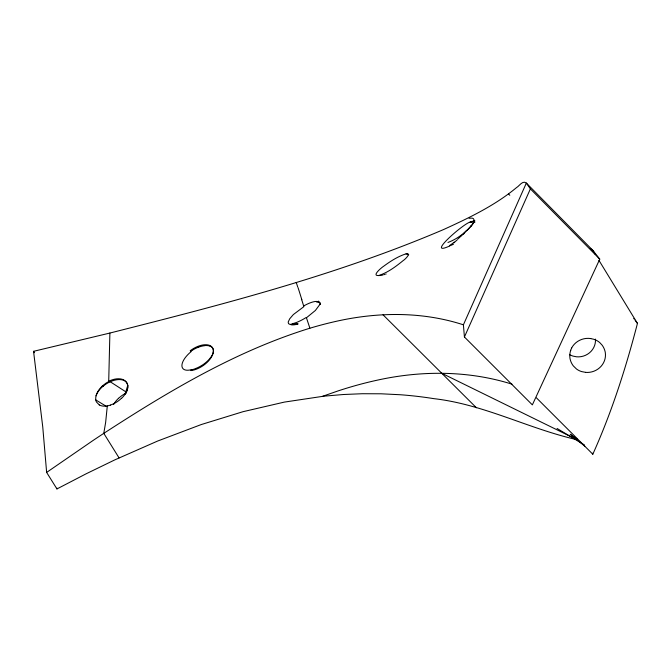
<?xml version="1.0" encoding="UTF-8"?>
<svg xmlns="http://www.w3.org/2000/svg" width="671" height="671" viewBox="0 0 671 671"><rect width="100%" height="100%" fill="white"/><g stroke="black" fill="none" stroke-linecap="round" stroke-linejoin="round"><path stroke-width="1.01" d="M599.765 259.149L530.384 188.886L526.349 183.049L463.401 324.814L464.424 336.993L532.355 404.873L599.765 259.149L592.896 250.442L526.349 183.049C522.65 179.954 519.287 186.144 516.376 187.712C494.728 205.653 469.063 217.899 443.657 229.507C336.297 275.362 222.806 304.5 109.893 333.051L108.71 381.648A17.823 11.105 -34.6 0 0 105.456 383.527L105.154 383.795A18.067 11.332 -34.6 0 0 98.092 391.176M576.406 439.564C528.161 428.534 483.615 404.303 433.919 398.658A524.487 389.172 -42 0 0 400.411 394.749L381.086 393.793L362.265 393.726L343.367 394.514L323.816 396.184L284.361 402.097L243.053 411.684L201.266 424.55L157.593 441.057L114.758 459.903L86.081 473.827L56.943 488.941L57.001 488.119M598.968 260.382L637.45 323.405C625.867 368.027 611.767 412.137 592.812 454.217L536.448 397.861M127.767 385.339L125.2 393.869A18.083 10.359 -33.1 0 0 118.239 379.601A18.083 10.359 -33.1 0 0 96.037 395.815M319.966 304.315L315.378 310.472L306.437 317.786L309.893 328.211A360.159 148.92 -38.3 0 1 333.168 322.021C375.844 311.94 421.405 311.151 463.401 324.814M212.824 353.751L212.673 354.12A18.411 8.949 -31.2 0 1 212.246 354.993A18.562 8.916 -31.6 0 1 210.166 358.079L210.048 358.322A18.562 8.773 -32.1 0 1 206.416 362.021L205.687 362.65A18.218 8.614 -32.1 0 1 202.868 364.747L202.776 364.806A18.067 8.53 -32.1 0 1 196.93 367.993L195.756 368.488A17.823 8.564 -32.3 0 1 193.089 369.453M464.424 336.993L530.384 188.886M473.634 222.546L473.281 223.049A19.568 1.711 -45.2 0 1 473.147 223.25M447.968 242.441C456.339 239.404 463.653 233.894 469.75 227.486C472.912 225.364 477.391 216.934 470.077 218.209A20.289 5.578 -31.1 0 0 469.071 218.318M471.294 225.565L470.899 226.035M469.583 227.57L469.549 227.603A18.989 1.535 -45.7 0 0 471.998 224.751M464.022 233.583L463.409 234.213M101.849 386.53L102.42 386.001M118.541 398.314L121.09 396.192A17.094 8.866 -29.6 0 1 125.896 393.206M102.998 386.278L103.653 385.741M454.636 242.273L453.973 242.81M190.749 351.26L191.789 350.547M56.943 488.941L46.635 472.418L93.462 440.201A2639.655 1542.595 -74.9 0 1 103.787 433.357C168.48 391.344 235.747 351.118 309.893 328.211M449.285 246.165C424.944 257.102 464.34 222.797 470.27 222.076M197.333 347.578L198.079 347.276M322.566 396.318L337.983 390.941A353.6 171.516 -38.9 0 1 375.685 380.524C420.449 370.375 467.981 370.333 511.981 384.156M110.463 405.133L107.503 405.888M297.404 323.69L289.956 324.395L288.496 323.64L288.186 322.038L289.704 318.784L293.37 314.548L303.871 306.655L301.497 299.006M378.561 275.563C387.813 272.619 395.747 266.622 403.196 260.566C405.234 259.375 412.22 252.304 405.661 253.957C397.66 256.59 390.455 261.245 383.703 266.211C381.631 267.477 371.264 276.083 378.561 275.563A18.855 6.064 -29.3 0 0 379.845 275.479M383.082 274.934L382.696 275.026A18.914 6.123 -29.5 0 1 379.895 275.471M109.893 333.051L33.55 351.319L42.751 426.915L46.635 472.418M204.269 345.649L205.066 345.573A17.84 8.916 -30.8 0 1 206.97 345.557L207.138 345.548M108.71 381.648L110.203 381.74L126.056 391.973M585.456 372.321L581.782 371.625A16.758 15.886 -12.1 0 1 576.515 369.016L573.353 365.938A18.746 17.765 -12.3 0 1 570.191 359.354A16.029 15.198 -12.1 0 1 569.964 358.272A18.159 17.211 -12.2 0 1 570.727 350.296M590.765 338.603L593.466 339.19A16.934 16.045 -12.3 0 1 599.74 342.587L602.021 345.028A18.981 17.991 -12.1 0 1 604.965 351.084L605.108 351.621A15.936 15.106 -12.3 0 1 605.309 352.686A17.941 17.01 -12.2 0 1 585.447 372.371M209.327 345.892L209.201 345.859A17.865 8.891 -30.6 0 0 207.121 345.565M441.761 373.269L576.305 439.295M590.052 248.337L592.896 250.442L595.236 254.267M98.05 391.344A18.134 11.264 -35.2 0 0 96.096 395.806A17.043 10.484 -36.3 0 0 95.827 399.916A17.329 10.627 -37.1 0 0 96.423 401.954L99.308 404.965M557.073 428.459L584.516 445.024M95.777 399.941L106.161 406.223M577.052 439.086L570.216 434.246L584.785 446.19M383.032 314.8L476.418 407.767M508.501 193.927L509.809 195.253M633.76 318.448L634.162 318.993M635.11 320.268L637.45 323.405M33.55 351.319L34.473 352.72M119.061 457.899L103.787 433.357L105.657 422.319L107.301 405.93L104.676 406.173A18.57 11.357 -38.1 0 1 99.325 404.957M592.409 453.185L592.812 454.217M318.566 301.094L319.111 302.621M296.238 282.432L297.681 286.844M125.267 393.869A17.446 10.006 -36 0 1 121.61 398.314M108.618 381.329A18.083 11.164 -34.6 0 1 124.848 380.608A18.083 11.164 -34.6 0 1 125.469 393.894M121.493 398.247A17.664 10.023 -36.3 0 1 113.483 403.841M113.474 403.808A18.31 10.728 -36.4 0 1 110.472 405.024M113.76 404.336A20.247 10.526 -29.6 0 1 118.524 398.306M191.26 369.713A18.151 8.329 -37.1 0 1 181.916 365.653A18.151 8.329 -37.1 0 1 191.143 351.629M193.005 369.453A17.823 8.664 -32.7 0 1 191.185 369.872M190.22 350.74A18.167 9.813 -33.9 0 1 213.361 350.732A18.167 9.813 -33.9 0 1 190.816 370.602M212.757 353.768A18.343 8.958 -30.9 0 0 213.344 351.57L213.403 351.344A18.167 8.941 -30.4 0 0 213.118 349.063L212.875 348.442A17.748 8.782 -30 0 0 210.837 346.496L210.686 346.404A17.773 8.815 -30.3 0 0 209.318 345.909M198.071 347.377A17.966 9.033 -31.1 0 1 204.219 345.741M191.822 350.598A18.285 9.402 -31.6 0 1 197.333 347.645M303.871 305.859A17.958 5.402 -32.8 0 1 317.24 301.497M317.123 301.598A19.794 6.911 -29.3 0 1 320.411 304.181M316.561 302.042A20.793 5.142 -30.3 0 1 320.126 304.231M306.27 317.45A18.763 5.074 -32.6 0 1 292.17 323.716M297.857 324.051A18.209 7.18 -31.3 0 1 291.004 324.772M298.041 323.85A18.083 6.978 -30.9 0 1 297.144 324.101M384.969 274.372A18.964 6.215 -29.8 0 1 384.022 274.657M386.169 273.969A19.014 6.282 -29.9 0 1 385.884 274.07M407.515 254.217A18.838 5.687 -26.6 0 1 408.748 254.829M406.03 253.906A18.788 5.729 -27.7 0 1 407.607 254.158M453.479 244.219A20.34 7.071 -34.6 0 1 449.444 245.913M454.15 242.189A24.148 6.073 -45.5 0 1 449.629 245.519M473.86 221.656A20.944 5.636 -31.6 0 1 474.892 222.252M471.185 222.042A20.373 5.485 -30.1 0 1 473.374 222M470.212 222.126A20.256 5.578 -30.8 0 1 471.277 221.967M469.859 222.411A24.752 1.979 -36.3 0 1 470.782 221.891M595.445 339.098A16.985 16.146 -13 0 1 576.557 356.804L573.076 356.108A15.869 15.081 -12.9 0 1 569.494 354.565M590.723 338.553A17.941 17.01 -12.2 0 0 579.66 340.281A17.773 16.842 -12.2 0 0 571.625 348.023M570.711 350.287A18.469 17.496 -12.2 0 1 571.675 348.048M298.025 287.582A368.597 16.876 66.8 0 1 301.816 299.719M470.296 222.311A24.743 2.13 -36.8 0 1 472.275 221.245M471.377 222.084A23.938 2.29 -38 0 1 474.07 220.834M474.565 220.574A21.975 2.273 -41.8 0 1 474.749 221.044M474.64 221.128A20.44 1.988 -43.8 0 1 474.145 222.093M473.332 223.074A19.283 1.661 -45.3 0 1 472.376 224.332M469.272 227.997A19.283 1.661 -45.3 0 1 467.695 229.742M467.603 229.683A19.618 1.854 -45.2 0 1 466.823 230.539M466.303 230.799A20.432 2.156 -45 0 1 463.602 233.642M462.898 234.364A22.068 3.321 -44.4 0 1 460.642 236.578M460.381 236.678A23.183 4.286 -44.4 0 1 457.614 239.253M457.085 240.025A24.039 5.628 -45 0 1 454.703 242.046"/></g></svg>
